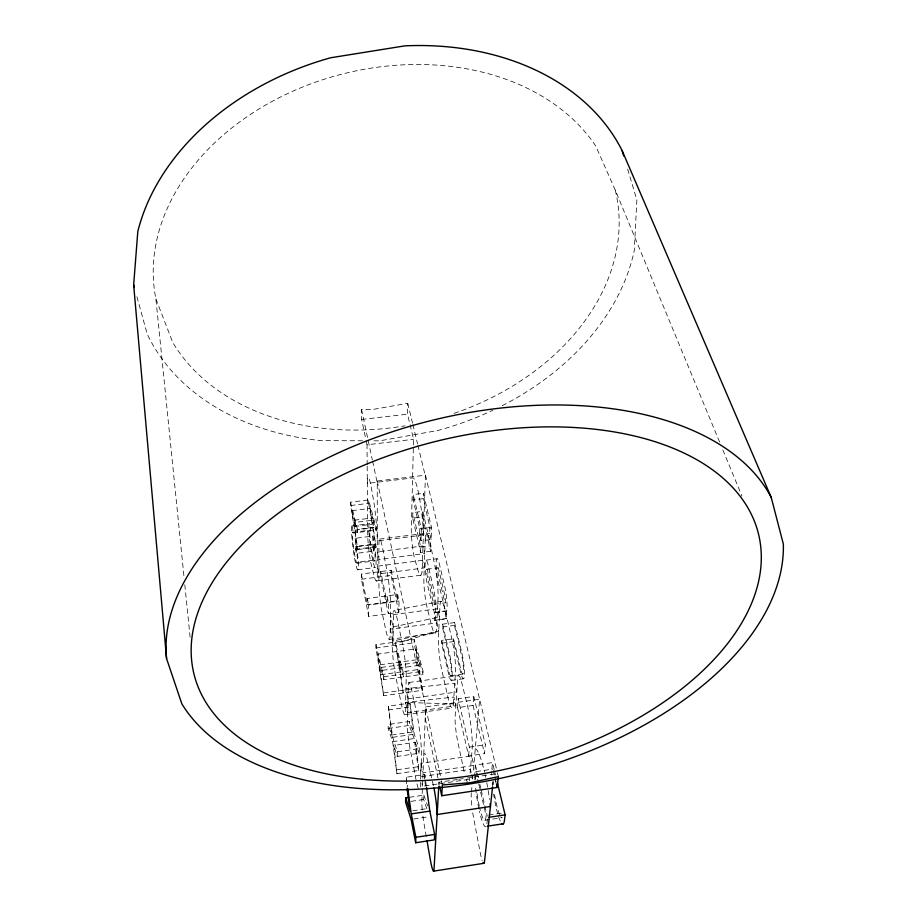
<?xml version="1.0" encoding="UTF-8"?>
<svg xmlns="http://www.w3.org/2000/svg" width="917" height="917" viewBox="0 0 917 917"><rect width="100%" height="100%" fill="white"/><g stroke="black" fill="none" stroke-linecap="round" stroke-linejoin="round"><path stroke-width="0.69" stroke-dasharray="4.58 3.44" d="M380.108 670.671L380.108 664.791L377.449 654.13L415.848 648.904L418.863 659.472L418.656 665.364L380.108 670.671L377.449 654.13M419.608 662.154L419.356 669.399L422.382 690.272L383.696 695.682L380.761 674.717L380.773 667.484L419.608 662.154L423.001 674.247L383.776 679.68L380.773 667.484M383.776 679.68L383.799 676.712L375.924 644.766L414.232 639.585L423.115 671.278L423.001 674.247M396.946 773.707L393.737 745.441L415.344 742.323L418.656 766.612L418.507 770.544L396.946 773.707L392.636 741.647L388.178 728.453L388.212 724.464L409.406 721.45L413.212 731.961L391.708 735.044L388.212 724.464M391.708 735.044L388.384 706.147L409.91 703.121L414.289 734.196L419.333 748.627L419.149 753.247L397.244 756.433L393.737 745.441M398.826 612.384L391.032 575.406L391.089 570.191L361.378 574.031L361.447 579.235L368.68 616.384L398.826 612.384L399.021 601.002L397.646 594.491L367.316 598.469L367.373 604.704L397.542 600.727L397.646 594.491M392.808 641.063L392.98 626.964L390.516 615.009L390.367 629.154L392.808 641.063L438.727 631.079L436.859 622.918L390.252 629.177M397.244 756.433L397.325 751.814L392.694 737.302L388.384 706.147M367.19 466.26L367.717 534.554A22.26 2.121 82.8 0 0 370.663 562.247L373.976 575.67A30.078 2.889 82.8 0 0 377.311 574.592L377.254 481.024L425.442 475.189L422.21 568.792A29.963 3.725 82.8 0 1 417.888 569.984L414.106 556.688A22.18 2.74 82.8 0 1 411.297 529.075L413.556 439.289L407.526 414.175L407.756 403.308L372.715 409.486L361.516 409.383L361.63 419.482L365.883 439.449M407.95 698.846L456.792 691.991L454.763 683.211L405.956 688.644L408.134 698.823L407.778 712.566L405.623 702.445L406.242 676.792A23.888 2.522 82.4 0 0 402.597 644.72L396.855 617.29A22.776 2.384 82.5 0 0 393.382 614.848L393.049 641.029L392.212 644.399A24.576 2.487 82.4 0 0 396.098 678.282L401.359 704.245A24.954 2.545 82.3 0 0 405.738 710.675L405.623 702.445L453.858 697.035L455.864 705.758L407.595 712.601M412.684 518.151L412.833 512.603L422.794 511.365L430.898 545.775L430.681 551.289L420.582 552.573L412.684 518.151L422.611 516.913L422.794 511.365M413.154 499.891L413.303 494.515L423.356 493.277L431.586 527.825L431.116 539.494L420.96 540.778L419.562 534.726L419.768 528.398L413.154 499.891L423.173 498.665L423.356 493.277M426.302 785.777L424.743 774.521L406.242 777.249L406.884 787.325M418.507 770.544L414.152 738.552L409.291 725.45L409.406 721.45M413.212 731.961L409.91 703.121M422.817 778.258L425.648 706.892L479.648 699.258L473.092 773.489M422.382 690.272L414.14 642.806L414.232 639.585M420.582 552.573L420.754 547.071L412.833 512.603M420.96 540.778L421.35 529.12L413.303 494.515M431.116 539.494L429.683 533.453L429.935 527.115L423.173 498.665M421.063 763.311L423.046 772.928L473.802 765.466L471.59 755.929L421.063 763.311L420.536 776.71L470.444 769.352L471.372 773.421M420.307 786.924L420.559 780.516M420.616 779.244L421.488 757.155A33.757 3.622 82.1 0 0 416.948 714.034L411.492 689.469A18.707 2.006 82.2 0 0 408.248 687.441L407.32 723.135A20.357 2.098 82.1 0 0 409.819 747.389L415.023 774.452A23.108 2.396 82 0 0 416.112 780.184M437.959 778.063L425.179 718.057L425.648 706.892M422.37 788.907L421.935 799.498A21.721 2.27 81.8 0 0 422.267 810.124M472.977 774.819L472.622 778.831L422.485 786.259L422.76 779.599M426.829 808.714L423.654 799.486L423.837 795.142L408.489 797.435M424.548 778.991L424.743 774.521M442.579 624.168L449.204 652.698A16.735 2.247 82.2 0 1 452.184 677.468A16.735 2.247 82.2 0 1 448.081 671.576L441.581 643.218L441.73 640.375L453.583 638.771L461.171 670.9A11.932 1.685 82.1 0 0 463.452 671.966A11.932 1.685 82.1 0 0 462.099 657.649L454.419 625.383L454.591 622.563L442.579 624.168L442.43 626.987L449.926 659.323A11.944 1.605 82.2 0 1 451.302 673.651A11.944 1.605 82.2 0 1 449.124 672.574L441.73 640.375M438.842 785.032L439.002 782.235M454.591 622.563L461.389 651.036A16.724 2.373 82.1 0 1 464.357 675.783A16.724 2.373 82.1 0 1 460.07 669.914L453.399 641.613L453.583 638.771M453.399 703.935L455.543 671.347A24.644 3.359 82.2 0 0 451.668 638.072L445.272 610.848A25.126 3.381 82.3 0 0 440.034 604.842L438.383 638.14A24.472 3.198 82.2 0 0 442.189 671.897L448.023 697.677A24.851 3.278 82.1 0 0 453.399 703.935L405.623 702.445M457.537 707.672L458.168 698.662L473.791 696.45L485.368 744.799L484.508 753.659L468.644 755.975L457.537 707.672L473.046 705.482L473.791 696.45M468.644 755.975L469.378 747.126L458.168 698.662M469.458 780.906L469.676 778.338M470.112 773.203L472.117 749.774A33.608 4.654 81.8 0 0 467.785 706.824L461.664 682.466A18.627 2.579 82 0 0 457.572 680.563L455.141 716.326A20.266 2.705 81.8 0 0 457.503 740.489L463.223 767.369A23.005 3.083 81.7 0 0 464.426 773.054M471.441 792.105L472.037 785.468M494.194 769.466L492.532 762.589L475.419 765.099L474.846 771.461A30.651 4.287 81.4 0 0 474.777 776.229M491.867 768.95L492.532 762.589M486.927 823.718L487.454 818.755M492.727 785.365L493.174 781.135M434.647 620.396L446.625 618.402L446.522 611.158A16.265 2.235 82.5 0 0 445.169 588.347L439.105 562.843A15.91 2.166 82.6 0 0 436.194 562.11A15.91 2.166 82.6 0 0 438.188 582.146L445.479 610.905L445.822 618.895L434.647 620.396L434.268 612.396L427.173 583.59A15.921 2.052 82.6 0 1 425.144 563.531A15.921 2.052 82.6 0 1 427.918 564.287L433.833 589.826A16.288 2.121 82.5 0 1 435.266 612.659L435.403 619.903M445.822 618.895L446.625 618.402M392.212 644.399L438.727 631.079M441.123 601.369L394.127 610.413M413.727 819.019L428.239 816.829M488.761 815.121L503.513 812.886M484.864 820.268L502.172 817.643A25.779 3.886 81.3 0 1 500.991 817.07M411.148 801.355L423.654 799.486M412.73 810.811L427.242 808.622M475.682 779.301A25.825 3.611 81.4 0 1 475.9 771.633L493.002 769.111M457.319 779.519L438.853 782.258L439.426 784.952M458.729 779.312L465.767 778.269M467.177 778.063L472.805 777.226M474.215 777.02L493.942 774.097M397.015 769.787L418.656 766.612M392.636 741.647L414.152 738.552M397.325 751.814L419.333 748.627M469.378 747.126L485.368 744.799M388.178 728.453L409.291 725.45M392.694 737.302L414.289 734.196M388.35 709.953L409.807 706.927M405.027 714.687L452.356 707.981M450.534 675.737L462.638 674.064M408.833 682.489L458.489 675.588M451.37 680.46L463.475 678.775M383.707 692.897L422.485 687.486M380.108 664.791L418.863 659.472M380.761 674.717L419.356 669.399M383.799 676.712L423.115 671.278M383.696 695.682L375.936 647.987L414.14 642.806M441.581 643.218L453.399 641.613M392.98 626.964L439.438 616.958L437.535 608.762L390.39 615.032M442.43 626.987L454.419 625.383M389.301 639.424L435.277 633.211M434.108 604.292L445.364 602.801M434.268 612.396L445.479 610.905M435.266 612.659L446.522 611.158M368.68 616.384L368.6 605.002L399.021 601.002M426.061 560.149L437.18 558.728M357.664 569.766L375.168 567.52M426.852 569.274L438.12 567.818M361.447 579.235L391.032 575.406M376.383 580.988L420.788 575.223M379.615 539.104L426.371 533.167M355.36 549.272L372.898 547.048L372.852 536.09L355.166 538.313L356.163 553.387L373.735 551.163L373.712 544.113L356.048 546.349L356.163 553.387M357.79 549.57L376.027 547.266L373.276 527.837L373.242 520.145L354.948 522.426L355.085 530.106L357.79 549.57L350.638 505.554L350.569 502.161L368.623 499.937L376.004 527.057L376.004 530.221L353.194 533.052A12.093 1.032 82.9 0 0 352.804 540.812A17.457 1.49 82.9 0 0 355.383 558.407A17.457 1.49 82.9 0 0 357.389 562.167L374.984 559.92A12.104 1.169 82.8 0 0 373.735 544.24L373.712 544.113M420.754 547.071L430.898 545.775M356.977 563.187L374.491 560.94M350.569 502.161L357.481 529.373L376.004 527.057M355.085 530.106L373.276 527.837M352.69 532.33L370.159 530.141M419.768 528.398L429.935 527.115M421.35 529.12L431.586 527.825M419.562 534.726L429.683 533.453M357.745 546.612L376.027 544.297M351.945 510.666L354.375 520.191L354.489 526.427L351.945 510.666L370.032 508.431L372.634 517.922L372.657 524.157L352.483 526.702A17.847 1.513 82.9 0 0 351.658 534.061A23.395 1.994 82.9 0 0 355.154 561.227A23.395 1.994 82.9 0 0 358.306 568.288A18.879 1.616 82.9 0 0 355.979 542.44L355.166 538.313M354.375 520.191L372.634 517.922M351.899 525.922L369.368 523.745M350.638 505.554L368.645 503.341L368.623 499.937M367.178 464.827L367.018 444.779L413.556 439.289M361.63 419.482L407.526 414.175M362.593 440.79L321.58 440.641A255.843 193.819 -14.4 0 1 147.19 333.994L136.553 295.412M373.941 440.825L379.627 440.848L437.627 430.543A255.843 193.819 -14.4 0 0 492.899 410.254M719.581 442.028L615.238 190.048L595.752 146.044A236.082 178.666 -14.4 0 0 316.95 81.659A236.082 178.666 -14.4 0 0 155.901 298.942L184.088 577.687M722.86 449.938L741.979 496.12M155.901 298.942L172.728 342.408A236.105 178.666 -14.4 0 0 405.085 425.82M423.837 795.142L427.62 805.768M415.344 742.323L419.149 753.247M627.641 169.118L636.868 199.986L634.277 250.559A255.843 193.819 -14.4 0 1 501.828 405.887M373.242 520.145L376.004 530.221M354.948 522.426L357.538 532.536L357.481 529.373M425.442 475.189L497.06 771.266M497.392 772.618L498.367 776.642M407.756 403.308L412.547 423.161M412.868 424.491L417.579 443.954M417.9 445.295L425.396 476.313M494.527 770.842L495.512 774.968M493.335 770.475L494.641 775.954M494.974 777.318L496.292 782.786M495.547 780.791L496.51 784.803M473.046 705.482L484.508 753.659M433.42 785.686L426.795 757.832A25.516 2.808 81.9 0 0 423.757 756.021M422.611 516.913L430.681 551.289M475.419 765.099L477.023 771.999M477.333 773.375L478.617 778.9M479.9 784.413L480.863 788.551M481.184 789.927L487.271 816.141M475.9 771.633L478.445 782.602M478.766 783.978L480.359 790.844M480.668 792.208L486.079 815.534A25.825 3.611 81.4 0 1 479.568 807.418M471.682 774.773L472.622 778.831M377.254 481.024L441.18 779.381M441.478 780.768L442.372 784.952M361.516 409.383L372.313 459.83M372.6 461.182L377.254 482.915M366.17 440.779L367.018 444.779M391.089 570.191L397.542 600.727M372.852 536.09L373.7 540.205A18.844 1.823 82.8 0 1 375.924 566.03A23.349 2.258 82.9 0 1 372.485 559.015A23.349 2.258 82.9 0 1 368.966 531.894A17.813 1.719 82.9 0 1 370.021 524.513L370.709 530.851A12.081 1.158 82.9 0 0 370.147 538.623A17.423 1.685 82.9 0 0 372.783 556.195A17.423 1.685 82.9 0 0 374.984 559.92M421.923 783.531L422.485 786.259M372.898 547.048L373.735 551.163M367.316 598.469L368.6 605.002M361.378 574.031L367.373 604.704M426.256 836.464L424.33 825.415A21.721 2.27 81.8 0 1 422.508 812.542M415.848 648.904L418.656 665.364M370.032 508.431L372.657 524.157M368.645 503.341L376.027 547.266M356.048 546.349L356.071 546.475A12.116 1.032 82.9 0 1 357.389 562.167M424.926 781.788L425.499 785.995M406.242 777.249L407.595 787.118M352.483 526.702L353.194 533.052M184.81 584.794L190.278 638.84M375.924 644.766L375.936 647.987M472.736 812.829A21.618 2.923 81.4 0 0 473.619 817.941L480.13 852.248A15.337 2.063 81.2 0 0 482.25 860.696M471.728 805.137A21.618 2.923 81.4 0 1 471.292 793.262M475.27 748.788A48.498 6.82 81.4 0 1 484.554 772.286M485.116 774.75A48.498 6.82 81.4 0 1 485.678 777.307M486.744 782.602A48.498 6.82 81.4 0 1 489.54 799.429M418.278 788.333A23.108 2.396 82 0 1 416.673 782.717M486.067 826.4A30.651 4.287 81.4 0 1 479.442 811.327M478.857 808.656A30.651 4.287 81.4 0 1 475.327 785.342M474.926 780.012A30.651 4.287 81.4 0 1 474.823 777.593M500.258 820.956A30.605 4.608 81.3 0 1 498.344 815.809M497.702 813.654A30.605 4.608 81.3 0 1 493.621 794.053M492.498 785.227A30.605 4.608 81.3 0 1 492.257 782.82M491.787 775.083A30.605 4.608 81.3 0 1 491.764 771.163M499.605 814.594A25.779 3.886 81.3 0 1 494.08 791.405M493.231 784.516A25.779 3.886 81.3 0 1 492.991 781.903M479.293 806.181A25.825 3.611 81.4 0 1 476.542 789.755M467.487 782.201A23.005 3.083 81.7 0 1 466.317 779.633M615.238 190.048A236.105 178.666 -14.4 0 1 451.657 414.197M378.881 559.53L378.916 584.083A22.707 2.224 82.7 0 0 381.495 609.965L386.023 630.965A29.596 2.934 82.6 0 0 390.206 633.807L390.504 604.59A26.57 2.705 82.7 0 0 386.424 568.059L382.653 548.423A20.896 2.121 82.8 0 0 378.939 544.836L378.881 559.53L424.766 553.547L423.001 545.924L377.3 551.851L378.881 559.53M380.727 571.532L380.715 576.747L388.315 613.782L388.407 602.4L387.066 595.878L387.02 602.114L380.727 571.532M395.25 642.152L403.205 692.954L400.225 672.035L400.362 664.791L403.56 676.941L403.629 673.961L395.25 642.152M399.663 662.108L399.548 667.989L396.82 651.494L399.663 662.108M425.293 538.852L423.872 578.237A22.616 2.877 82.5 0 0 426.29 604.028L431.357 624.878A29.47 3.783 82.5 0 0 436.641 627.56L438.039 598.32A26.467 3.496 82.6 0 0 434.096 561.926L429.935 542.417A20.736 2.728 82.7 0 0 425.293 538.852M422.508 560.321L377.3 566.236L378.87 573.882L424.25 567.921L422.508 560.321M423.379 535.024L377.288 540.961A38.904 3.828 83 0 0 373.735 501.29L370.892 485.425A23.682 2.35 83 0 0 367.316 483.442L412.581 477.952A35.121 4.47 82.9 0 1 419.229 496.647A35.121 4.47 82.9 0 1 423.379 535.024M444.814 595.053L438.785 569.595A4.814 0.653 82.6 0 0 437.764 568.815A4.814 0.653 82.6 0 0 438.509 575.509L444.504 600.922A4.883 0.665 82.5 0 0 445.57 601.839A4.883 0.665 82.5 0 0 444.814 595.053M433.535 596.531L427.654 571.039A4.814 0.619 82.6 0 0 426.68 570.248A4.814 0.619 82.6 0 0 427.425 576.953L433.282 602.412A4.883 0.63 82.5 0 0 434.303 603.329A4.883 0.63 82.5 0 0 433.535 596.531"/><path stroke-width="1.38" d="M408.489 797.435L405.692 797.847L405.578 802.18L411.091 819.408L415.676 842.746L434.326 839.892L434.624 834.436L429.832 811.109L426.497 787.187M415.676 842.746L415.871 837.301L411.274 813.895L407.79 788.528M438.762 786.442L433.993 870.061A15.406 1.605 81.6 0 1 430.36 859.951L426.978 840.614M441.719 795.75L442.372 784.952L470.272 782.728L498.367 776.642L497.152 787.474L441.719 795.75L439.713 786.305M133.653 284.946L137.814 231.462A255.82 193.819 -14.4 0 1 330.578 57.782L404.913 45.85A255.82 193.819 -14.4 0 1 622.162 150.709L771.22 497.404L783.347 544.102A314.909 182.105 -14 0 1 526.53 772.08A314.909 182.105 -14 0 1 181.841 703.843L166.573 658.624L133.653 284.946L134.375 287.56M492.567 786.763L484.451 862.209A15.337 2.063 81.2 0 1 483.064 862.576M497.507 783.221L505.118 814.858L504.361 821.059A30.605 4.608 81.3 0 1 502 823.695M433.477 871.15L483.752 863.321M487.408 826.194L503.41 823.753M415.871 837.301L434.624 834.436M488.933 817.311L505.118 814.858M411.274 813.895L429.832 811.109M405.692 797.847L410.094 811.201L407.068 788.723M622.162 150.709L623.72 155.97M496.51 784.803L497.152 787.474M490.102 803.682A48.498 6.82 81.4 0 1 490.446 806.479L437.168 814.514A22.707 2.522 81.8 0 0 433.901 787.944M166.573 658.624A314.909 182.105 -14 0 1 422.37 422.829A314.909 182.105 -14 0 1 771.22 497.404M362.375 779.244A290.827 167.524 -14 0 0 759.459 538.325A290.827 167.524 -14 0 0 306.828 494.183A290.827 167.524 -14 0 0 362.375 779.244"/></g></svg>
